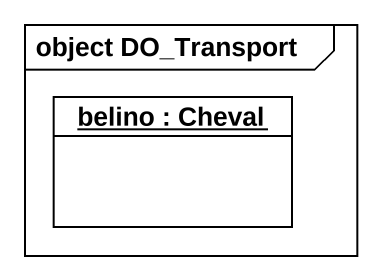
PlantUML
@startuml
mainframe object DO_Transport
hide circle
hide empty members
object "belino : Cheval" as belino
@enduml
